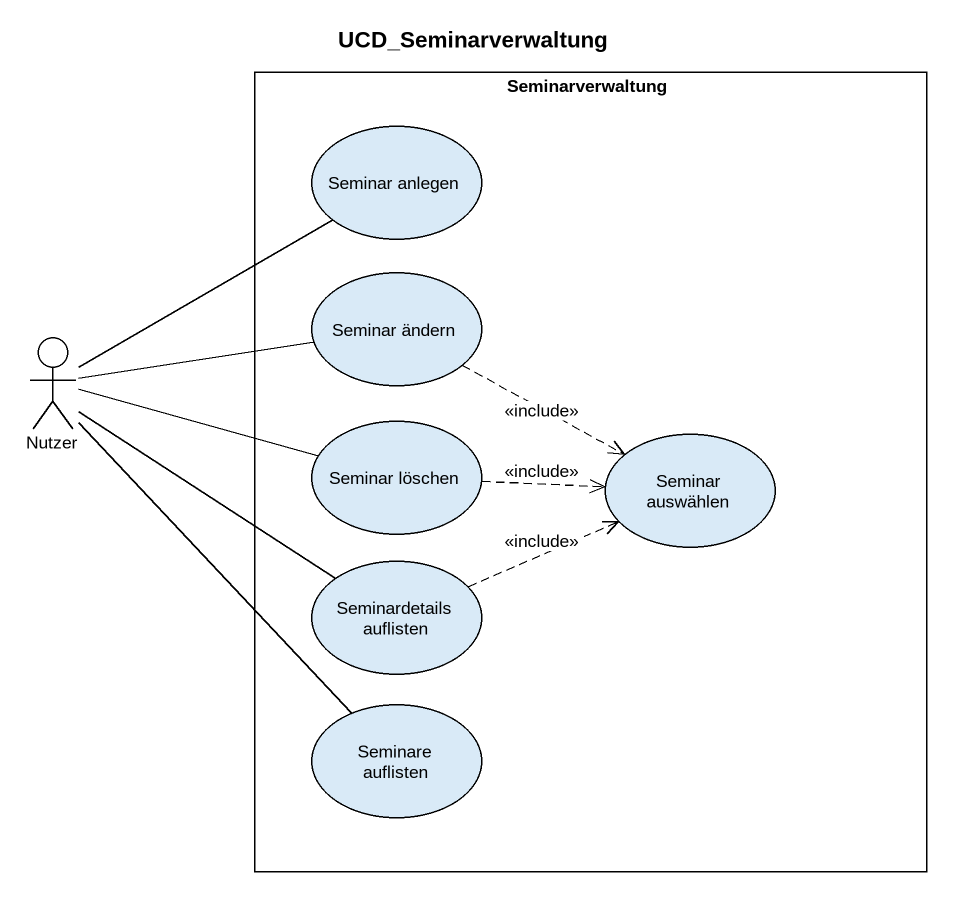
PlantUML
@startuml
title UCD_Seminarverwaltung
rectangle Seminarverwaltung {
  usecase "Seminar anlegen" as Seminar_anlegen
  usecase "Seminar ändern" as Seminar_ändern
  usecase "Seminar löschen" as Seminar_löschen
  usecase "Seminar auswählen" as Seminar_auswählen
  usecase "Seminardetails auflisten" as Seminardetails_auflisten
  usecase "Seminare auflisten" as Seminare_auflisten
}
actor Nutzer
Seminar_ändern .right.> Seminar_auswählen : <<include>>
Nutzer -up- Seminar_anlegen
Nutzer -right- Seminar_ändern
Nutzer -right- Seminar_löschen
Nutzer -- Seminardetails_auflisten
Nutzer -- Seminare_auflisten
Seminar_löschen .right.> Seminar_auswählen : <<include>>
Seminardetails_auflisten .right.> Seminar_auswählen : <<include>>
@enduml
